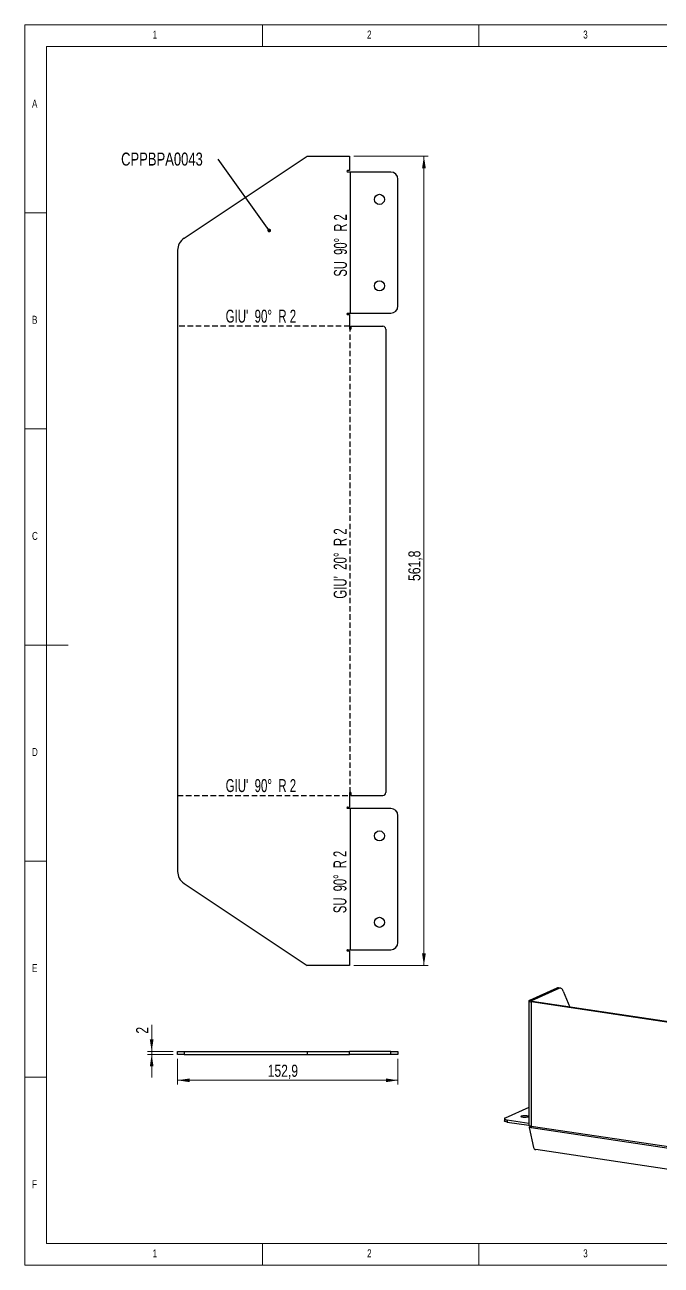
# Model space of a CAD drawing. Header units: millimetres. Extents: x 15 to 1245, y 15 to 876.
# Drawn here: x 15 to 457, y 15 to 876 of the extents above; entities that cross this region are included whole.
import ezdxf

# ---------------------------------------------------------------- set-up
doc = ezdxf.new("R2010")
doc.units = ezdxf.units.MM
doc.header["$LTSCALE"] = 3
doc.linetypes.add('HIDDEN', pattern=[1.905, 1.27, -0.635])
doc.styles.add('SLDTEXTSTYLE0', font='TXT', dxfattribs={"width": 0.75})
doc.styles.add('SLDTEXTSTYLE6', font='TXT', dxfattribs={"width": 0.645833})
doc.styles.add('SLDTEXTSTYLE7', font='TXT', dxfattribs={"width": 0.660714})
doc.dimstyles.new('SLDDIMSTYLE1', dxfattribs={"dimtxt": 8.4, "dimasz": 8.4, "dimexe": 0, "dimexo": 0.0625, "dimgap": 2.1, "dimtad": 1, "dimrnd": 1e-09, "dimzin": 12, "dimdsep": 46, "dimtxsty": 'SLDTEXTSTYLE0', "dimsah": 1, "dimcen": 0.09, "dimadec": 0, "dimazin": 3, "dimtfac": 1, "dimtmove": 0, "dimatfit": 0, "dimfxl": 1, "dimfrac": 2, "dimtolj": 1, "dimtzin": 12, "dimarcsym": 0})
doc.dimstyles.new('SLDDIMSTYLE7', dxfattribs={"dimtxt": 8.4, "dimasz": 8.4, "dimexe": 0, "dimexo": 0.0625, "dimgap": 2.1, "dimtad": 1, "dimdec": 1, "dimrnd": 1e-09, "dimzin": 12, "dimdsep": 46, "dimtxsty": 'SLDTEXTSTYLE0', "dimsah": 1, "dimcen": 0.09, "dimadec": 0, "dimazin": 3, "dimtfac": 1, "dimtdec": 1, "dimtofl": 0, "dimtmove": 0, "dimatfit": 3, "dimfxl": 1, "dimfrac": 2, "dimtolj": 1, "dimtzin": 12, "dimarcsym": 0})
doc.dimstyles.new('SLDDIMSTYLE8', dxfattribs={"dimtxt": 0.18, "dimasz": 2.584615, "dimexe": 0, "dimexo": 0.0625, "dimgap": 0, "dimtad": 0, "dimtih": 1, "dimtoh": 1, "dimdec": 0, "dimrnd": 1e-09, "dimzin": 0, "dimdsep": 46, "dimtxsty": 'Standard', "dimblk1": 'DOT', "dimblk2": 'DOT', "dimsah": 1, "dimcen": 0.09, "dimadec": 0, "dimazin": 0, "dimtfac": 2.584615, "dimtdec": 0, "dimtofl": 0, "dimtmove": 0, "dimatfit": 3, "dimldrblk": 'DOT', "dimfxl": 1, "dimfrac": 2, "dimtolj": 1, "dimtzin": 0, "dimarcsym": 0})

# ---------------------------------------------------------------- blocks, each defined once
blk = doc.blocks.new('_D_25')
at = {"color": 7, "linetype": 'Continuous', "lineweight": 0}
for p, q in [((243.33, 784.83), (294.95, 784.83)), ((291.95, 784.83), (291.95, 222.98)), ((243.33, 222.98), (294.95, 222.98))]:
    blk.add_line(p, q, dxfattribs=at)
at = {"color": 7, "linetype": 'Continuous', "lineweight": 18}
for points in [[(291.95, 784.83), (290.66, 776.43), (293.25, 776.43)], [(291.95, 222.98), (293.25, 231.38), (290.66, 231.38)]]:
    blk.add_solid(points, dxfattribs=at)
at = {"color": 7, "linetype": 'Continuous', "lineweight": 18, "insert": (281.13, 489.94), "char_height": 8.4, "attachment_point": 1, "rotation": 90, "style": 'SLDTEXTSTYLE0'}
blk.add_mtext('561,8', dxfattribs=at)
blk = doc.blocks.new('SW_NOTE_0_1')
at = {"color": 0, "linetype": 'Continuous', "lineweight": 0, "insert": (-38.89, 4.58), "char_height": 9, "attachment_point": 2, "style": 'SLDTEXTSTYLE0'}
blk.add_mtext('CPPBPA0043', dxfattribs=at)
blk = doc.blocks.new('_Dot')
at = {"color": 0, "linetype": 'ByBlock', "lineweight": -2}
blk.add_line((-0.5, 0), (-1, 0), dxfattribs=at)
at = {"color": 0, "linetype": 'ByBlock', "const_width": 0.5}
blk.add_lwpolyline([(-0.25, 0, 1), (0.25, 0, 1)], format="xyb", close=True, dxfattribs=at)
blk = doc.blocks.new('_D_26')
at = {"color": 7, "linetype": 'Continuous', "lineweight": 0}
for p, q in [((121.03, 158.34), (121.03, 140.34)), ((273.95, 158.34), (273.95, 140.34)), ((121.03, 143.34), (273.95, 143.34))]:
    blk.add_line(p, q, dxfattribs=at)
at = {"color": 7, "linetype": 'Continuous', "lineweight": 18}
for points in [[(121.03, 143.34), (129.43, 142.04), (129.43, 144.63)], [(273.95, 143.34), (265.55, 144.63), (265.55, 142.04)]]:
    blk.add_solid(points, dxfattribs=at)
at = {"color": 7, "linetype": 'Continuous', "lineweight": 18, "insert": (183.53, 154.16), "char_height": 8.4, "attachment_point": 1, "style": 'SLDTEXTSTYLE0'}
blk.add_mtext('152,9', dxfattribs=at)
blk = doc.blocks.new('_D_27')
at = {"color": 7, "linetype": 'Continuous', "lineweight": 0}
for p, q in [((103.03, 163.34), (103.03, 181.92)), ((118.03, 163.34), (100.03, 163.34)), ((118.03, 161.34), (100.03, 161.34)), ((103.03, 161.34), (103.03, 163.34)), ((103.03, 161.34), (103.03, 145.18))]:
    blk.add_line(p, q, dxfattribs=at)
at = {"color": 7, "linetype": 'Continuous', "lineweight": 18}
for points in [[(103.03, 163.34), (104.32, 171.74), (101.74, 171.74)], [(103.03, 161.34), (101.74, 152.94), (104.32, 152.94)]]:
    blk.add_solid(points, dxfattribs=at)
at = {"color": 7, "linetype": 'Continuous', "lineweight": 18, "insert": (92.2, 175.72), "char_height": 8.4, "attachment_point": 1, "rotation": 90, "style": 'SLDTEXTSTYLE0'}
blk.add_mtext('2', dxfattribs=at)

msp = doc.modelspace()

# ---------------------------------------------------------------- linework, layer by layer
at = {"color": 7, "linetype": 'Continuous', "lineweight": 18}
for p, q in [((1245, 876), (15, 876)), ((15, 876), (15, 15)), ((180, 861), (180, 876)), ((330, 876), (330, 861)), ((1230, 861), (30, 861)), ((30, 861), (30, 30)), ((30, 745.5), (15, 745.5)), ((15, 595.5), (30, 595.5)), ((15, 445.5), (45, 445.5)), ((15, 295.5), (30, 295.5)), ((30, 145.5), (15, 145.5)), ((30, 30), (1230, 30)), ((180, 15), (180, 30)), ((330, 30), (330, 15)), ((15, 15), (1245, 15))]:
    msp.add_line(p, q, dxfattribs=at)
at = {"color": 7, "linetype": 'Continuous', "lineweight": 25}
for p, q in [((125.485218, 727.795529), (211.03222, 784.826864)), ((211.03222, 784.826864), (240.326912, 784.826864)), ((240.326912, 784.826864), (240.326912, 774.826864)), ((240.326912, 774.826864), (238.93222, 774.826864)), ((268.953459, 773.826864), (238.93222, 773.826864)), ((273.953459, 680.826864), (273.953459, 768.826864)), ((121.03222, 719.475026), (121.03222, 288.336224)), ((238.93222, 675.826864), (268.953459, 675.826864)), ((238.93222, 674.826864), (240.326912, 674.826864)), ((240.326912, 674.826864), (240.326912, 664.805625)), ((240.326912, 664.805625), (241.220521, 664.805625)), ((241.220521, 666.805625), (241.220521, 664.805625)), ((241.220521, 666.805625), (263.525213, 666.805625)), ((265.525213, 664.805625), (265.525213, 343.005625)), ((241.220521, 343.005625), (240.326912, 343.005625)), ((240.326912, 343.005625), (240.326912, 332.984387)), ((241.220521, 343.005625), (241.220521, 341.005625)), ((241.220521, 341.005625), (263.525213, 341.005625)), ((238.93222, 332.984387), (240.326912, 332.984387)), ((268.953459, 331.984387), (238.93222, 331.984387)), ((273.953459, 238.984387), (273.953459, 326.984387)), ((125.485218, 280.015721), (211.03222, 222.984387)), ((238.93222, 233.984387), (268.953459, 233.984387)), ((240.326912, 232.984387), (238.93222, 232.984387)), ((240.326912, 232.984387), (240.326912, 222.984387)), ((240.326912, 222.984387), (211.03222, 222.984387)), ((384.201036, 207.307136), (365.207975, 198.792779)), ((385.500074, 207.113021), (366.507013, 198.598665)), ((385.500074, 207.113021), (384.201036, 207.307136)), ((386.608486, 207.28622), (385.309448, 207.480334)), ((364.806051, 198.404551), (364.806051, 111.982183)), ((366.507013, 198.598665), (365.207975, 198.792779)), ((367.056051, 198.068335), (366.306051, 197.732119)), ((366.507013, 198.210436), (366.507013, 198.598665)), ((576.071282, 166.835347), (367.056051, 198.068335)), ((388.620262, 205.285814), (393.159188, 194.167763)), ((575.321282, 166.499131), (366.306051, 197.732119)), ((366.306051, 197.732119), (366.306051, 111.309751)), ((121.03222, 161.335974), (121.03222, 163.335974)), ((121.03222, 163.335974), (125.485218, 163.335974)), ((125.485218, 161.335974), (121.03222, 161.335974)), ((125.485218, 163.335974), (125.485218, 161.335974)), ((125.485218, 163.335974), (211.03222, 163.335974)), ((125.485218, 161.335974), (211.03222, 161.335974)), ((211.03222, 163.335974), (211.03222, 161.335974)), ((211.03222, 163.335974), (240.326912, 163.335974)), ((211.03222, 161.335974), (240.326912, 161.335974)), ((240.326912, 161.335974), (240.326912, 163.335974)), ((268.953459, 163.335974), (240.326912, 163.335974)), ((268.953459, 161.335974), (240.326912, 161.335974)), ((268.953459, 161.335974), (268.953459, 163.335974)), ((268.953459, 163.335974), (273.953459, 163.335974)), ((273.953459, 161.335974), (268.953459, 161.335974)), ((273.953459, 163.335974), (273.953459, 161.335974)), ((364.806051, 124.563265), (348.273846, 117.15208)), ((347.771441, 116.666794), (347.771441, 115.217905)), ((349.646441, 115.826255), (349.646441, 114.377366)), ((349.646441, 115.826255), (364.806051, 113.560966)), ((349.646441, 114.377366), (364.806051, 112.112077)), ((365.097474, 110.55332), (365.802243, 111.364808)), ((366.396512, 110.359205), (365.097474, 110.55332)), ((365.097474, 110.55332), (367.958219, 96.651725)), ((366.306087, 111.289519), (365.802243, 111.364808)), ((575.321282, 80.076763), (366.306051, 111.309751)), ((575.411743, 79.126217), (366.396512, 110.359205)), ((578.529004, 63.978105), (369.513772, 95.211094))]:
    msp.add_line(p, q, dxfattribs=at)
at = {"color": 7, "linetype": 'Continuous'}
for p, q in [((240.942839, 675.826864), (240.942839, 773.826864)), ((240.942839, 233.984387), (240.942839, 331.984387))]:
    msp.add_line(p, q, dxfattribs=at)
at = {"color": 7, "linetype": 'HIDDEN'}
for p, q in [((240.326912, 666.816245), (121.03222, 666.816245)), ((240.773716, 343.005625), (240.773716, 664.805625)), ((121.03222, 340.995006), (240.326912, 340.995006))]:
    msp.add_line(p, q, dxfattribs=at)
at = {"color": 7, "linetype": 'Continuous', "lineweight": 25, "flags": 128}
for points in [[(388.620262, 205.285814), (388.341848, 205.869361), (388.020599, 206.362458), (387.661358, 206.757674), (387.269541, 207.04905), (386.851052, 207.232195), (386.412201, 207.304349), (385.9596, 207.264424), (385.500074, 207.113021)], [(365.207975, 198.792779), (364.96526, 198.654135), (364.831716, 198.505899), (364.812474, 198.353768), (364.908273, 198.203589), (365.115433, 198.061133), (365.425991, 197.931874), (365.828013, 197.820779), (366.306051, 197.732119)], [(366.507013, 198.598665), (366.385656, 198.529343), (366.318884, 198.455225), (366.309262, 198.379159), (366.357162, 198.30407), (366.460742, 198.232842), (366.616021, 198.168212), (366.817032, 198.112665), (367.056051, 198.068335)], [(349.646441, 114.377366), (349.048894, 114.488191), (348.546366, 114.627059), (348.158168, 114.788633), (347.899219, 114.966703), (347.77947, 115.154427), (347.771441, 115.217905)], [(348.273846, 117.15208), (347.970453, 116.978774), (347.803523, 116.793479), (347.77947, 116.603316), (347.899219, 116.415592), (348.158168, 116.237521), (348.546366, 116.075948), (349.048894, 115.93708), (349.646441, 115.826255)], [(359.629325, 118.593253), (360.117188, 118.751589), (360.763697, 118.865672), (361.511406, 118.925365), (362.293878, 118.925365), (363.041587, 118.865672), (363.688095, 118.751589), (364.175958, 118.593253), (364.461827, 118.404734), (364.520302, 118.202782), (364.346185, 118.005341), (363.954949, 117.829954), (363.381357, 117.692207), (362.676374, 117.604337), (361.902642, 117.574153), (361.128909, 117.604337), (360.423927, 117.692207), (359.850334, 117.829954), (359.459098, 118.005341), (359.284982, 118.202782), (359.343456, 118.404734), (359.629325, 118.593253)], [(366.306051, 111.309751), (365.828013, 111.398411), (365.425991, 111.509506), (365.115433, 111.638765), (364.908273, 111.781221), (364.812474, 111.9314), (364.806051, 111.982183)]]:
    msp.add_lwpolyline(points, dxfattribs=at)
at = {"color": 7, "linetype": 'Continuous', "lineweight": 25}
for centre in [(261.053459, 754.826864), (261.053459, 694.826864), (261.053459, 312.984387), (261.053459, 252.984387)]:
    msp.add_circle(centre, 3.5, dxfattribs=at)
for centre, radius, start, end in [((238.93222, 774.326864), 0.5, 90, 270), ((268.953459, 768.826864), 5, 0, 90), ((131.03222, 719.475026), 10, 123.690067526, 180), ((268.953459, 680.826864), 5, 270, 0), ((238.93222, 675.326864), 0.5, 90, 270), ((263.525213, 664.805625), 2, 0, 90), ((263.525213, 343.005625), 2, 270, 0), ((238.93222, 332.484387), 0.5, 90, 270), ((268.953459, 326.984387), 5, 0, 90), ((131.03222, 288.336224), 10, 180, 236.309932474), ((238.93222, 233.484387), 0.5, 90, 270), ((268.953459, 238.984387), 5, 270, 0), ((385.043744, 205.54742), 1.951091, 82.173007078, 115.589257684), ((371.054662, 111.282087), 4.748691, 179.666217557, 191.206431071), ((369.857928, 97.142841), 1.962165, 194.494824374, 259.898287485)]:
    msp.add_arc(centre, radius, start, end, dxfattribs=at)

# ---------------------------------------------------------------- block references
at = {"color": 7, "linetype": 'Continuous', "lineweight": 0}
msp.add_blockref('SW_NOTE_0_1', (149.063805, 782.714617), dxfattribs=at)

# ---------------------------------------------------------------- texts
for s, insert, char_height, attachment_point, style in [('1', (103.75, 872.004073), 5.55625, 1, 'SLDTEXTSTYLE0'), ('2', (252.5, 872.004073), 5.55625, 1, 'SLDTEXTSTYLE0'), ('3', (402.5, 872.004073), 5.55625, 1, 'SLDTEXTSTYLE0'), ('A', (20, 824.004061), 5.55625, 1, 'SLDTEXTSTYLE0'), ('B', (20, 674.004061), 5.55625, 1, 'SLDTEXTSTYLE0'), ("GIU'  90°  R 2", (178.83894, 678.250801), 9, 2, 'SLDTEXTSTYLE7'), ('C', (20, 524.004061), 5.55625, 1, 'SLDTEXTSTYLE0'), ('D', (20, 374.004061), 5.55625, 1, 'SLDTEXTSTYLE0'), ("GIU'  90°  R 2", (178.83894, 352.429562), 9, 2, 'SLDTEXTSTYLE7'), ('E', (20, 224.004061), 5.55625, 1, 'SLDTEXTSTYLE0'), ('F', (20, 74.004061), 5.55625, 1, 'SLDTEXTSTYLE0'), ('1', (103.75, 26.004073), 5.55625, 1, 'SLDTEXTSTYLE0'), ('2', (252.5, 26.004073), 5.55625, 1, 'SLDTEXTSTYLE0'), ('3', (402.5, 26.004073), 5.55625, 1, 'SLDTEXTSTYLE0')]:
    msp.add_mtext(s, dxfattribs=dict(at, insert=insert, char_height=char_height, attachment_point=attachment_point, style=style))
at = {"color": 7, "linetype": 'Continuous', "lineweight": 0, "char_height": 9, "attachment_point": 2, "rotation": 90}
for s, insert, style in [('SU  90°  R 2', (229.508283, 722.851863), 'SLDTEXTSTYLE6'), ("GIU'  20°  R 2", (229.33916, 502.064999), 'SLDTEXTSTYLE7'), ('SU  90°  R 2', (229.160255, 281.009385), 'SLDTEXTSTYLE6')]:
    msp.add_mtext(s, dxfattribs=dict(at, insert=insert, style=style))

# ---------------------------------------------------------------- dimensions: what is measured, and where the dimension line sits
at = {"color": 7, "linetype": 'Continuous', "lineweight": 18}
for base, p1, p2, dimstyle, picture, middle in [((291.953459, 222.984387), (240.326912, 784.826864), (240.326912, 222.984387), 'SLDDIMSTYLE7', '_D_25', (291.953459, 503.905625)), ((103.03222, 163.335974), (121.03222, 161.335974), (121.03222, 163.335974), 'SLDDIMSTYLE1', '_D_27', (103.03222, 178.820071))]:
    dim = msp.add_linear_dim(base=base, p1=p1, p2=p2, angle=90, dimstyle=dimstyle, dxfattribs=at)
    dim.commit()
    dim.dimension.update_dxf_attribs({"geometry": picture, "text_midpoint": middle, "dimtype": 160})
dim = msp.add_linear_dim(base=(273.953459, 143.335974), p1=(121.03222, 161.335974), p2=(273.953459, 161.335974), dimstyle='SLDDIMSTYLE7', dxfattribs=at)
dim.commit()
dim.dimension.update_dxf_attribs({"geometry": '_D_26', "text_midpoint": (197.492839, 143.335974), "dimtype": 160})

# ---------------------------------------------------------------- leaders
at = {"color": 7, "linetype": 'Continuous', "lineweight": 0}
msp.add_leader([(184.626962, 733.218084), (149.063805, 782.714617)], dimstyle='SLDDIMSTYLE8', dxfattribs=at)

doc.saveas('drawing.dxf')
